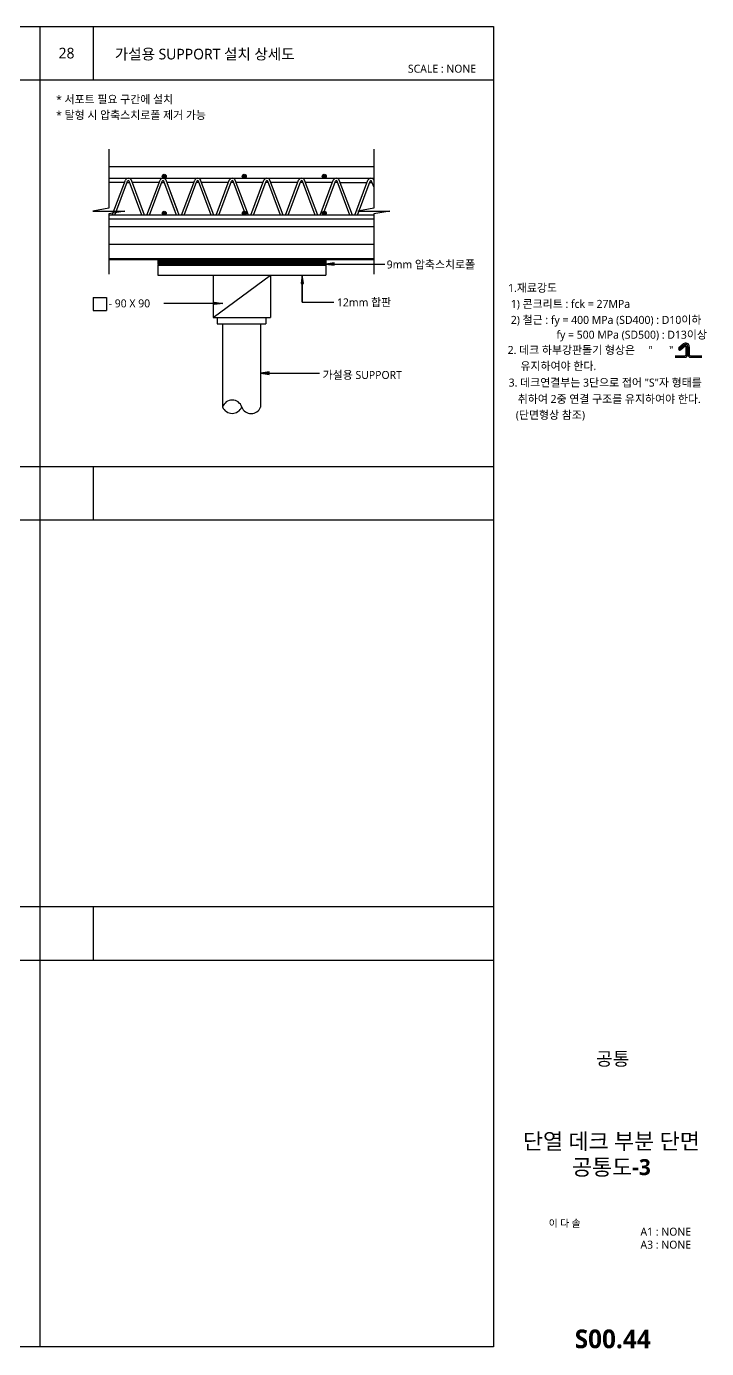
# Model space of a CAD drawing. Extents: x 517 to 33347, y 263 to 5437.
# Drawn here: x 30797 to 33347, y 294 to 5250 of the extents above; entities that cross this region are included whole.
import ezdxf
from ezdxf.enums import TextEntityAlignment as Align

# ---------------------------------------------------------------- set-up
doc = ezdxf.new("R2010")
doc.units = 0
doc.header["$LTSCALE"] = 10
doc.header["$MEASUREMENT"] = 0
for name, color, linetype in [('D-TEX1', 6, 'Continuous'), ('E', 7, 'Continuous'), ('E2', 7, 'Continuous'), ('M1', 4, 'Continuous'), ('M2', 7, 'Continuous'), ('M4', 7, 'Continuous'), ('SEC', 7, 'Continuous'), ('SHT', 5, 'Continuous'), ('SYM-LEAD', 6, 'Continuous'), ('TABLE', 7, 'Continuous'), ('TEXT', 3, 'Continuous'), ('TITLE', 7, 'Continuous')]:
    doc.layers.add(name, color=color, linetype=linetype)
doc.styles.add('맑은고딕', font='malgun.ttf')
doc.styles.add('맑은고딕B', font='malgunbd.ttf')
doc.styles.add('스타일1', font='malgun.ttf')
doc.linetypes.add('BATTING', pattern='A,0.0001,-0.1,[134,ltypeshp.shx,S=0.1,R=0,X=-0.1,Y=0],-0.2,[134,ltypeshp.shx,S=0.1,R=180,X=0.1,Y=0],-0.1', length=0.4001)

# ---------------------------------------------------------------- blocks, each defined once
blk = doc.blocks.new('TITLE')
at = {"layer": 'TITLE', "style": '스타일1'}
for tag, height, p in [('동명칭', 6, (776.77, -457.26)), ('SCALE-A1', 3, (797.5, -522)), ('SCALE-A3', 3, (797.5, -527)), ('DATA', 3, (797.5, -540))]:
    blk.add_attdef(tag, text='', height=height, dxfattribs=at).set_placement(p, align=Align.MIDDLE)
for tag, height, p in [('TITLE1', 6, (776.5, -479.4)), ('TITLE4', 6, (776.5, -484.39)), ('TITLE2', 6, (776.5, -489)), ('TITLE5', 6, (776.5, -493.99)), ('TITLE3', 6, (776.5, -498.7)), ('NAME-1', 3, (760.16, -517.5)), ('NAME-2', 3, (760.16, -526.5)), ('A0.00', 7, (776.5, -561))]:
    blk.add_attdef(tag, text='', height=height, dxfattribs=at).set_placement(p, align=Align.MIDDLE_CENTER)

msp = doc.modelspace()

# ---------------------------------------------------------------- hatches: boundary and pattern name
at = {"layer": 'SEC'}
h = msp.add_hatch(color=3, dxfattribs=at)
edge = h.paths.add_edge_path()
edge.add_arc((31313.7, 4687.9), 7.5, 0, 360)
h = msp.add_hatch(color=3, dxfattribs=at)
edge = h.paths.add_edge_path()
edge.add_arc((31613.7, 4687.9), 7.5, 0, 360)
h = msp.add_hatch(color=3, dxfattribs=at)
edge = h.paths.add_edge_path()
edge.add_arc((31913.7, 4687.9), 7.5, 0, 360)
h = msp.add_hatch(color=3, dxfattribs=at)
edge = h.paths.add_edge_path()
edge.add_arc((31313.7, 4549.5), 7.5, 0, 360)
h = msp.add_hatch(color=3, dxfattribs=at)
edge = h.paths.add_edge_path()
edge.add_arc((31613.7, 4549.5), 7.5, 0, 360)
h = msp.add_hatch(color=3, dxfattribs=at)
edge = h.paths.add_edge_path()
edge.add_arc((31913.7, 4549.5), 7.5, 0, 360)
at = {"layer": 'SYM-LEAD'}
h = msp.add_hatch(color=256, dxfattribs=at)
h.paths.add_polyline_path([(31951.4, 4354.4), (31951.4, 4359.1), (31920, 4359.1)])
h.paths.add_polyline_path([(31951.4, 4359.1), (31951.4, 4363.8), (31920, 4359.1)])
h = msp.add_hatch(color=256, dxfattribs=at)
h.paths.add_polyline_path([(31826.5, 4286), (31831.2, 4286), (31831.2, 4317.4)])
h.paths.add_polyline_path([(31831.2, 4286), (31835.9, 4286), (31831.2, 4317.4)])
h = msp.add_hatch(color=256, dxfattribs=at)
h.paths.add_polyline_path([(31501.6, 4206.7), (31501.6, 4211.4), (31533, 4211.4)])
h.paths.add_polyline_path([(31501.6, 4211.4), (31501.6, 4216.1), (31533, 4211.4)])
h = msp.add_hatch(color=256, dxfattribs=at)
h.paths.add_polyline_path([(31706.7, 3945.1), (31706.7, 3949.8), (31675.3, 3949.8)])
h.paths.add_polyline_path([(31706.7, 3949.8), (31706.7, 3954.5), (31675.3, 3949.8)])

# ---------------------------------------------------------------- linework, layer by layer
at = {"linetype": 'BATTING', "ltscale": 15.5}
msp.add_line((31105.9, 4434), (32099.3, 4434), dxfattribs=at)
at = {"layer": 'D-TEX1'}
for p, q in [((33229.4, 4014.5), (33265.9, 4014.5)), ((33243.5, 4045.9), (33259.7, 4059.5)), ((33246.7, 4042), (33262.9, 4055.6)), ((33263.6, 4054.8), (33247.4, 4041.3)), ((33266.8, 4051), (33250.6, 4037.4)), ((33270.9, 4019.6), (33270.9, 4049.1)), ((33276, 4019.6), (33276, 4049.1)), ((33277, 4049.1), (33277, 4019.6)), ((33282, 4049.1), (33282, 4019.6)), ((33287, 4014.5), (33328.5, 4014.5)), ((33229.4, 4009.5), (33265.9, 4009.5)), ((33287, 4009.5), (33328.5, 4009.5))]:
    msp.add_line(p, q, dxfattribs=at)
for centre, radius, start, end in [((33247.1, 4041.6), 5.53, 130, 310), ((33247.1, 4041.6), 0.503, 130, 310), ((33268.4, 4049.1), 13.6, 0, 130), ((33268.4, 4049.1), 8.55, 360, 130), ((33268.4, 4049.1), 7.55, 0, 130), ((33265.9, 4019.6), 10.1, 270, 0), ((33265.9, 4019.6), 5.03, 270, 0), ((33268.4, 4049.1), 2.52, 0, 130), ((33287, 4019.6), 10.1, 180, 270), ((33287, 4019.6), 5.03, 180, 270)]:
    msp.add_arc(centre, radius, start, end, dxfattribs=at)
at = {"layer": 'E'}
for p, q in [((31397, 4680.2), (31105.9, 4680.2)), ((31165.2, 4665.2), (31105.9, 4665.2)), ((31118.9, 4542.2), (31168.1, 4672.9)), ((31128.5, 4542.2), (31176.5, 4669.7)), ((31174.8, 4665.2), (31183.8, 4665.2)), ((31230.1, 4542.2), (31182.1, 4669.7)), ((31230.1, 4542.2), (31182.1, 4669.7)), ((31239.7, 4542.2), (31190.6, 4672.9)), ((31239.7, 4542.2), (31190.6, 4672.9)), ((31295.1, 4665.2), (31193.5, 4665.2)), ((31248.8, 4542.2), (31298, 4672.9)), ((31258.4, 4542.2), (31306.4, 4669.7)), ((31304.7, 4665.2), (31313.7, 4665.2)), ((31304.7, 4665.2), (31313.7, 4665.2)), ((31353.2, 4560.2), (31312, 4669.7)), ((31360, 4542.2), (31312, 4669.7)), ((31360, 4542.2), (31312, 4669.7)), ((31362.9, 4560.2), (31320.4, 4672.9)), ((31369.6, 4542.2), (31320.4, 4672.9)), ((31369.6, 4542.2), (31320.4, 4672.9)), ((31425, 4665.2), (31323.3, 4665.2)), ((32099.3, 4680.2), (31343.4, 4680.2)), ((31378.7, 4542.2), (31427.9, 4672.9)), ((31378.7, 4542.2), (31427.9, 4672.9)), ((31388.3, 4542.2), (31436.3, 4669.7)), ((31388.3, 4542.2), (31436.3, 4669.7)), ((31443.6, 4665.2), (31434.6, 4665.2)), ((31443.6, 4665.2), (31434.6, 4665.2)), ((31489.9, 4542.2), (31441.9, 4669.7)), ((31499.5, 4542.2), (31450.3, 4672.9)), ((31554.8, 4665.2), (31453.2, 4665.2)), ((31508.5, 4542.2), (31557.7, 4672.9)), ((31508.5, 4542.2), (31557.7, 4672.9)), ((31518.2, 4542.2), (31566.2, 4669.7)), ((31518.2, 4542.2), (31566.2, 4669.7)), ((31573.5, 4665.2), (31564.4, 4665.2)), ((31619.8, 4542.2), (31571.8, 4669.7)), ((31629.4, 4542.2), (31580.2, 4672.9)), ((31684.7, 4665.2), (31583.1, 4665.2)), ((31638.4, 4542.2), (31687.6, 4672.9)), ((31638.4, 4542.2), (31687.6, 4672.9)), ((31648, 4542.2), (31696, 4669.7)), ((31648, 4542.2), (31696, 4669.7)), ((31703.4, 4665.2), (31694.3, 4665.2)), ((31749.7, 4542.2), (31701.7, 4669.7)), ((31759.3, 4542.2), (31710.1, 4672.9)), ((31814.6, 4665.2), (31713, 4665.2)), ((31768.3, 4542.2), (31817.5, 4672.9)), ((31768.3, 4542.2), (31817.5, 4672.9)), ((31777.9, 4542.2), (31825.9, 4669.7)), ((31777.9, 4542.2), (31825.9, 4669.7)), ((31833.3, 4665.2), (31824.2, 4665.2)), ((31879.5, 4542.2), (31831.5, 4669.7)), ((31889.2, 4542.2), (31840, 4672.9)), ((31944.5, 4665.2), (31842.9, 4665.2)), ((31898.2, 4542.2), (31947.4, 4672.9)), ((31898.2, 4542.2), (31947.4, 4672.9)), ((31907.8, 4542.2), (31955.8, 4669.7)), ((31907.8, 4542.2), (31955.8, 4669.7)), ((31963.1, 4665.2), (31954.1, 4665.2)), ((32009.4, 4542.2), (31961.4, 4669.7)), ((32019, 4542.2), (31969.8, 4672.9)), ((31972.8, 4665.2), (32074.4, 4665.2)), ((32028.1, 4542.2), (32077.3, 4672.9)), ((32037.7, 4542.2), (32085.7, 4669.7)), ((32084, 4665.2), (32093, 4665.2)), ((32099.3, 4648.6), (32091.3, 4669.7)), ((32099.3, 4648.6), (32091.3, 4669.7)), ((32099.3, 4542.2), (31105.9, 4542.2)), ((32099.3, 4527.2), (31105.9, 4527.2))]:
    msp.add_line(p, q, dxfattribs=at)
for centre, radius in [((31179.3, 4668.7), 12), ((31179.3, 4668.7), 3), ((31309.2, 4668.7), 12), ((31309.2, 4668.7), 3), ((31439.1, 4668.7), 12), ((31439.1, 4668.7), 3), ((31569, 4668.7), 12), ((31569, 4668.7), 3), ((31698.9, 4668.7), 12), ((31698.9, 4668.7), 3), ((31828.7, 4668.7), 12), ((31828.7, 4668.7), 3), ((31958.6, 4668.7), 12), ((31958.6, 4668.7), 3), ((32088.5, 4668.7), 12), ((32088.5, 4668.7), 3)]:
    msp.add_arc(centre, radius, 20.6208, 159.3792, dxfattribs=at)
at = {"layer": 'E2'}
for p, q in [((31105.9, 4725.2), (32099.3, 4725.2)), ((31105.9, 4500.2), (32099.3, 4500.2)), ((31105.9, 4380.2), (32099.3, 4380.2))]:
    msp.add_line(p, q, dxfattribs=at)
at = {"layer": 'E2', "linetype": 'ByBlock'}
for points in [[(31105.9, 4790.1), (31105.9, 4568.1), (31045.9, 4557.6), (31165.9, 4557.6), (31105.9, 4547), (31105.9, 4320.9)], [(32099.3, 4790.1), (32099.3, 4568.1), (32039.3, 4557.6), (32159.3, 4557.6), (32099.3, 4547), (32099.3, 4320.9)]]:
    msp.add_lwpolyline(points, dxfattribs=at)
at = {"layer": 'M1', "color": 4}
for p, q in [((31512.6, 4158.3), (31512.6, 4134.6)), ((31512.6, 4134.6), (31694.4, 4134.6)), ((31532.4, 4134.6), (31532.4, 3823.1)), ((31674.6, 4134.6), (31674.6, 3823.1)), ((31694.4, 4158.3), (31694.4, 4134.6))]:
    msp.add_line(p, q, dxfattribs=at)
for centre, radius, start, end in [((31568.5, 3810.9), 38.1, 18.664, 161.336), ((31568.5, 3838.6), 39.3, 203.1676, 336.8324), ((31639.6, 3835.4), 37.1, 199.4223, 340.5777)]:
    msp.add_arc(centre, radius, start, end, dxfattribs=at)
at = {"layer": 'M2', "color": 2}
for p, q in [((31105.9, 4380.2), (32099.3, 4380.2)), ((31105.9, 4376.1), (32099.3, 4376.1))]:
    msp.add_line(p, q, dxfattribs=at)
at = {"layer": 'M4', "color": 4}
for p, q in [((31289.9, 4372), (31920, 4372)), ((31289.9, 4369), (31920, 4369)), ((31289.9, 4365.7), (31920, 4365.7)), ((31289.9, 4362.4), (31920, 4362.4)), ((31289.9, 4359.1), (31920, 4359.1)), ((31289.9, 4357.5), (31920, 4357.5)), ((31289.9, 4355.1), (31920, 4355.1)), ((31289.9, 4317.4), (31920, 4317.4))]:
    msp.add_line(p, q, dxfattribs=at)
at = {"layer": 'M4', "color": 4, "linetype": 'Continuous'}
for p, q in [((31289.9, 4372), (31289.9, 4357.5)), ((31920, 4372), (31920, 4357.5)), ((31289.9, 4355.1), (31289.9, 4317.4)), ((31497.7, 4317.4), (31497.7, 4158.3)), ((31497.7, 4158.3), (31712.2, 4317.4)), ((31712.2, 4317.4), (31712.2, 4158.3)), ((31920, 4355.1), (31920, 4317.4)), ((31047.5, 4234.1), (31096.8, 4234.1)), ((31047.5, 4234.1), (31047.5, 4184.8)), ((31096.8, 4234.1), (31096.8, 4184.8)), ((31047.5, 4184.8), (31096.8, 4184.8)), ((31497.7, 4158.3), (31712.2, 4158.3))]:
    msp.add_line(p, q, dxfattribs=at)
at = {"layer": 'SEC', "color": 3}
for centre in [(31313.7, 4687.9), (31613.7, 4687.9), (31913.7, 4687.9), (31313.7, 4549.5), (31613.7, 4549.5), (31913.7, 4549.5)]:
    msp.add_circle(centre, 7.5, dxfattribs=at)
at = {"layer": 'SYM-LEAD'}
for p, q in [((31920, 4359.1), (32140.6, 4359.1)), ((31533, 4211.4), (31312.4, 4211.4)), ((31675.3, 3949.8), (31895.9, 3949.8))]:
    msp.add_line(p, q, dxfattribs=at)
for points in [[(31951.4, 4354.4), (31951.4, 4363.8), (31920, 4359.1), (31951.4, 4354.4)], [(31826.5, 4286), (31835.9, 4286), (31831.2, 4317.4), (31826.5, 4286)], [(31831.2, 4215.5), (31831.2, 4317.4), (31831.2, 4215.5), (31949.2, 4215.5)], [(31501.6, 4206.7), (31501.6, 4216.1), (31533, 4211.4), (31501.6, 4206.7)], [(31706.7, 3945.1), (31706.7, 3954.5), (31675.3, 3949.8), (31706.7, 3945.1)]]:
    msp.add_lwpolyline(points, dxfattribs=at)
at = {"layer": 'TABLE', "color": 3}
for p, q in [((30847.5, 5249.6), (30847.5, 3599.6)), ((25747.5, 3599.6), (32547.5, 3599.6)), ((30847.5, 3599.6), (30847.5, 299.6)), ((32547.5, 1949.6), (25747.5, 1949.6))]:
    msp.add_line(p, q, dxfattribs=at)
at = {"layer": 'TABLE', "color": 4}
for p, q in [((31047.5, 5249.6), (31047.5, 5049.6)), ((25747.5, 5049.6), (32547.5, 5049.6)), ((31047.5, 3599.6), (31047.5, 3399.6)), ((25747.5, 3399.6), (32547.5, 3399.6)), ((31047.5, 1949.6), (31047.5, 1749.6)), ((25747.5, 1749.6), (32547.5, 1749.6))]:
    msp.add_line(p, q, dxfattribs=at)
at = {"layer": 'TABLE', "color": 3}
msp.add_lwpolyline([(32547.5, 299.6), (25747.5, 299.6), (25747.5, 5249.6), (32547.5, 5249.6)], close=True, dxfattribs=at)

# ---------------------------------------------------------------- block references
at = {"layer": 'TEXT'}
ref = msp.add_blockref('TITLE', (25230, 0), dxfattribs=dict(at, xscale=10, yscale=10, zscale=10))
ref.add_attrib('TITLE2', '단열 데크 부분 단면', dxfattribs={"layer": 'SHT', "color": 4, "height": 60, "style": '맑은고딕B'}).set_placement((32990, 1070.9), align=Align.MIDDLE_CENTER)
ref.add_attrib('TITLE3', '공통도-3', dxfattribs={"layer": 'SHT', "color": 4, "height": 60, "style": '맑은고딕B'}).set_placement((32990, 973.8), align=Align.MIDDLE_CENTER)
ref.add_attrib('NAME-1', '이 다 솔', dxfattribs={"color": 3, "height": 27, "style": '맑은고딕'}).set_placement((32755, 763.3), align=Align.MIDDLE_LEFT)
ref.add_attrib('SCALE-A1', 'A1 : NONE', dxfattribs={"layer": 'SHT', "color": 3, "height": 30, "style": '맑은고딕'}).set_placement((33193.9, 731.7), align=Align.MIDDLE)
ref.add_attrib('SCALE-A3', 'A3 : NONE', dxfattribs={"layer": 'SHT', "color": 3, "height": 30, "style": '맑은고딕'}).set_placement((33193.9, 683.1), align=Align.MIDDLE)
ref.add_attrib('A0.00', 'S00.44', dxfattribs={"layer": 'SHT', "color": 4, "height": 70, "style": '맑은고딕B'}).set_placement((32995, 330), align=Align.MIDDLE_CENTER)

# ---------------------------------------------------------------- texts
at = {"layer": 'TEXT', "color": 6, "linetype": 'ByBlock', "style": '스타일1'}
msp.add_text('28', height=40, dxfattribs=at).set_placement((30947.5, 5149.6), align=Align.MIDDLE_CENTER)
at = {"layer": 'TEXT', "linetype": 'ByBlock', "style": '스타일1'}
for s, height, p in [('가설용 SUPPORT 설치 상세도', 40, (31128.4, 5126)), ('* 서포트 필요 구간에 설치', 30, (30908.4, 4961.2)), ('* 탈형 시 압축스치로폴 제거 가능', 30, (30908.4, 4902.5)), ('9mm 압축스치로폴', 30, (32147.8, 4342.4)), ('- 90 X 90', 30, (31105.5, 4196.5)), ('12mm 합판', 30, (31961.2, 4200.2)), ('가설용 SUPPORT', 30, (31907.7, 3928.2))]:
    msp.add_text(s, height=height, dxfattribs=at).set_placement(p)
at = {"layer": 'TEXT', "color": 3, "style": '스타일1'}
msp.add_text('SCALE : NONE', height=30, dxfattribs=at).set_placement((32227.2, 5076.2))
at = {"layer": 'TEXT', "style": '스타일1'}
for s, p in [('1.재료강도', (32602.8, 4245.6)), (' 1) 콘크리트 : fck = 27MPa', (32602.8, 4185.6)), (' 2) 철근 : fy = 400 MPa (SD400) : D10이하', (32602.8, 4125.6)), (' fy = 500 MPa (SD500) : D13이상', (32773.9, 4070.1))]:
    msp.add_text(s, height=30, dxfattribs=at).set_placement(p, align=Align.BOTTOM_LEFT)
for s, p in [('2. 데크 하부강판돌기 형상은     "      " ', (32601.2, 4036.7)), ('유지하여야 한다.', (32649, 3976.7)), ('3. 데크연결부는 3단으로 접어 "S"자 형태를 ', (32604.9, 3914.6)), (' 취하여 2중 연결 구조를 유지하여야 한다.', (32628.9, 3853.1)), ('  (단면형상 참조)', (32611.4, 3793.4))]:
    msp.add_text(s, height=30, dxfattribs=at).set_placement(p, align=Align.MIDDLE_LEFT)
at = {"layer": 'TEXT', "style": '맑은고딕B'}
msp.add_text('공통', height=50, dxfattribs=at).set_placement((32994.9, 1380), align=Align.MIDDLE_CENTER)

doc.saveas('drawing.dxf')
